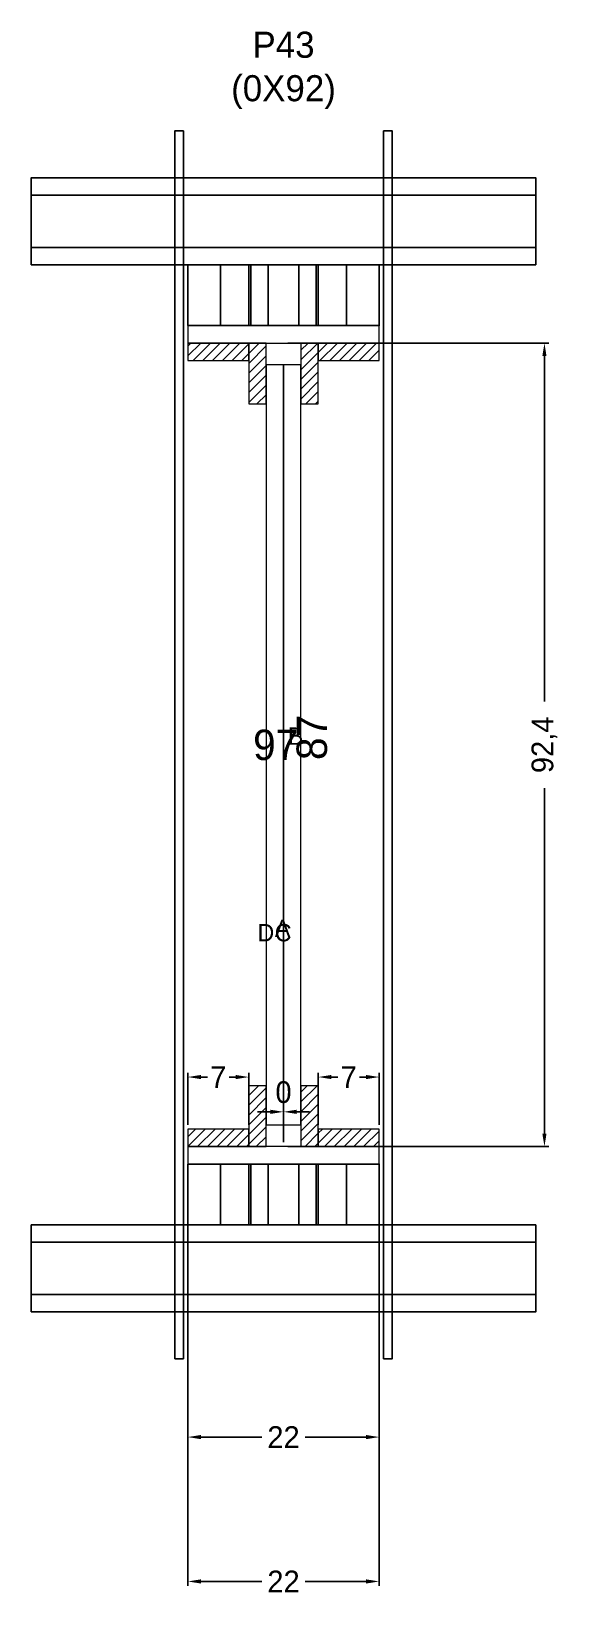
# Model space of a CAD drawing. Header units: centimetres. Extents: x -58 to 63, y -56 to 304.
import ezdxf

# ---------------------------------------------------------------- set-up
doc = ezdxf.new("R2010")
doc.units = ezdxf.units.CM
for name, color, linetype in [('CHAPA', 140, 'Continuous'), ('COTA', 241, 'Continuous'), ('Hachura', 251, 'Continuous'), ('Madeira', 30, 'Continuous'), ('NOMENCLATURA', 7, 'Continuous'), ('Painéis', 200, 'Continuous'), ('Perfil Metálico', 150, 'Continuous'), ('SARRAFO', 251, 'Continuous'), ('TEXTO_GERAL', 7, 'Continuous')]:
    doc.layers.add(name, color=color, linetype=linetype)
doc.dimstyles.new('cotax2', dxfattribs={"dimtxt": 2.5, "dimasz": 1.5, "dimexe": 0.5, "dimexo": 0.5, "dimgap": 0.5, "dimtad": 1, "dimcen": 2.5, "dimazin": 3, "dimtfac": 1, "dimtmove": 0, "dimatfit": 3})
pattern_1 = [(45, (0, 0), (-1.122532, 1.122532), [])]

# ---------------------------------------------------------------- blocks, each defined once
blk = doc.blocks.new('_CLOSEDFILLED')
at = {"color": 0, "linetype": 'BYBLOCK'}
blk.add_solid([(-1, 0.16), (0, 0), (-1, -0.16)], dxfattribs=at)
blk = doc.blocks.new('*D1')
for p, q in [((-22, 42.6), (-22, -53.4)), ((22, 42.6), (22, -53.4)), ((-19, -52.4), (-5, -52.4)), ((5, -52.4), (19, -52.4))]:
    blk.add_line(p, q)
at = {"layer": 'Defpoints'}
for p in [(-22, 43.6), (22, 43.6), (-22, -52.4)]:
    blk.add_point(p, dxfattribs=at)
at = {"layer": 'COTA', "xscale": 3, "yscale": 3, "rotation": 180}
blk.add_blockref('_CLOSEDFILLED', (-22, -52.4), dxfattribs=at)
at = {"layer": 'COTA', "xscale": 3, "yscale": 3}
blk.add_blockref('_CLOSEDFILLED', (22, -52.4), dxfattribs=at)
at = {"layer": 'COTA', "insert": (0, -52.4), "char_height": 5, "attachment_point": 5}
blk.add_mtext('22', dxfattribs=at)
blk = doc.blocks.new('*D2')
for p, q in [((-3, 55.6), (-6, 55.6)), ((0, 48.6), (0, 56.6)), ((0, 48.6), (0, 56.6)), ((0, 55.6), (0, 55.6)), ((3, 55.6), (6, 55.6))]:
    blk.add_line(p, q)
at = {"layer": 'Defpoints'}
for p in [(0, 55.6), (0, 47.6), (0, 47.6)]:
    blk.add_point(p, dxfattribs=at)
at = {"layer": 'COTA', "xscale": 3, "yscale": 3}
blk.add_blockref('_CLOSEDFILLED', (0, 55.6), dxfattribs=at)
at = {"layer": 'COTA', "xscale": 3, "yscale": 3, "rotation": 180}
blk.add_blockref('_CLOSEDFILLED', (0, 55.6), dxfattribs=at)
at = {"layer": 'COTA', "insert": (0, 60.1), "char_height": 5, "attachment_point": 5}
blk.add_mtext('0', dxfattribs=at)
blk = doc.blocks.new('*D3')
for p, q in [((1, 232.4), (61, 232.4)), ((60, 150), (60, 229.4)), ((60, 50.6), (60, 130)), ((1, 47.6), (61, 47.6))]:
    blk.add_line(p, q)
at = {"layer": 'Defpoints'}
for p in [(0, 232.4), (0, 47.6), (60, 47.6)]:
    blk.add_point(p, dxfattribs=at)
at = {"layer": 'COTA', "xscale": 3, "yscale": 3}
for p, rotation in [((60, 232.4), 90), ((60, 47.6), -90.00000000000001)]:
    blk.add_blockref('_CLOSEDFILLED', p, dxfattribs=dict(at, rotation=rotation))
at = {"layer": 'COTA', "insert": (60, 140), "char_height": 5, "attachment_point": 5, "rotation": 90}
blk.add_mtext('92,4', dxfattribs=at)
blk = doc.blocks.new('*D4')
for p, q in [((-22, 52.6), (-22, 64.6)), ((-19, 63.6), (-17.5, 63.6)), ((-12.5, 63.6), (-11, 63.6)), ((-8, 52.6), (-8, 64.6))]:
    blk.add_line(p, q)
at = {"layer": 'Defpoints'}
for p in [(-22, 63.6), (-22, 51.6), (-8, 51.6)]:
    blk.add_point(p, dxfattribs=at)
at = {"layer": 'COTA', "xscale": 3, "yscale": 3, "rotation": 180}
blk.add_blockref('_CLOSEDFILLED', (-22, 63.6), dxfattribs=at)
at = {"layer": 'COTA', "xscale": 3, "yscale": 3}
blk.add_blockref('_CLOSEDFILLED', (-8, 63.6), dxfattribs=at)
at = {"layer": 'COTA', "insert": (-15, 63.6), "char_height": 5, "attachment_point": 5}
blk.add_mtext('7', dxfattribs=at)
blk = doc.blocks.new('*D5')
for p, q in [((8, 52.6), (8, 64.6)), ((11, 63.6), (12.5, 63.6)), ((17.5, 63.6), (19, 63.6)), ((22, 52.6), (22, 64.6))]:
    blk.add_line(p, q)
at = {"layer": 'Defpoints'}
for p in [(8, 63.6), (8, 51.6), (22, 51.6)]:
    blk.add_point(p, dxfattribs=at)
at = {"layer": 'COTA', "xscale": 3, "yscale": 3, "rotation": 180}
blk.add_blockref('_CLOSEDFILLED', (8, 63.6), dxfattribs=at)
at = {"layer": 'COTA', "xscale": 3, "yscale": 3}
blk.add_blockref('_CLOSEDFILLED', (22, 63.6), dxfattribs=at)
at = {"layer": 'COTA', "insert": (15, 63.6), "char_height": 5, "attachment_point": 5}
blk.add_mtext('7', dxfattribs=at)
blk = doc.blocks.new('*D6')
for p, q in [((-22, 9.8), (-22, -20.2)), ((22, 9.8), (22, -20.2)), ((-19, -19.2), (-5, -19.2)), ((5, -19.2), (19, -19.2))]:
    blk.add_line(p, q)
at = {"layer": 'Defpoints'}
for p in [(-22, 10.8), (22, 10.8), (-22, -19.2)]:
    blk.add_point(p, dxfattribs=at)
at = {"layer": 'COTA', "xscale": 3, "yscale": 3, "rotation": 180}
blk.add_blockref('_CLOSEDFILLED', (-22, -19.2), dxfattribs=at)
at = {"layer": 'COTA', "xscale": 3, "yscale": 3}
blk.add_blockref('_CLOSEDFILLED', (22, -19.2), dxfattribs=at)
at = {"layer": 'COTA', "insert": (0, -19.2), "char_height": 5, "attachment_point": 5}
blk.add_mtext('22', dxfattribs=at)

msp = doc.modelspace()

# ---------------------------------------------------------------- hatches: boundary and pattern name
at = {"layer": 'Hachura'}
h = msp.add_hatch(dxfattribs=at)
h.set_pattern_fill('ANSI31')
h.set_pattern_definition(pattern_1)
h.paths.add_polyline_path([(-22, 228.4), (-8, 228.4), (-8, 232.4), (-22, 232.4)])
h = msp.add_hatch(dxfattribs=at)
h.set_pattern_fill('ANSI31')
h.set_pattern_definition(pattern_1)
h.paths.add_polyline_path([(-8, 218.4), (-4, 218.4), (-4, 232.4), (-8, 232.4)])
h = msp.add_hatch(dxfattribs=at)
h.set_pattern_fill('ANSI31')
h.set_pattern_definition(pattern_1)
h.paths.add_polyline_path([(4, 218.4), (8, 218.4), (8, 232.4), (4, 232.4)])
h = msp.add_hatch(dxfattribs=at)
h.set_pattern_fill('ANSI31')
h.set_pattern_definition(pattern_1)
h.paths.add_polyline_path([(8, 228.4), (22, 228.4), (22, 232.4), (8, 232.4)])
h = msp.add_hatch(dxfattribs=at)
h.set_pattern_fill('ANSI31')
h.set_pattern_definition(pattern_1)
h.paths.add_polyline_path([(-8, 47.6), (-4, 47.6), (-4, 61.6), (-8, 61.6)])
h = msp.add_hatch(dxfattribs=at)
h.set_pattern_fill('ANSI31')
h.set_pattern_definition(pattern_1)
h.paths.add_polyline_path([(4, 47.6), (8, 47.6), (8, 61.6), (4, 61.6)])
h = msp.add_hatch(dxfattribs=at)
h.set_pattern_fill('ANSI31')
h.set_pattern_definition(pattern_1)
h.paths.add_polyline_path([(-22, 47.6), (-8, 47.6), (-8, 51.6), (-22, 51.6)])
h = msp.add_hatch(dxfattribs=at)
h.set_pattern_fill('ANSI31')
h.set_pattern_definition(pattern_1)
h.paths.add_polyline_path([(8, 47.6), (22, 47.6), (22, 51.6), (8, 51.6)])

# ---------------------------------------------------------------- linework, layer by layer
at = {"layer": 'CHAPA', "lineweight": 18}
for points in [[(-22, 232.4), (22, 232.4), (22, 236.4), (-22, 236.4)], [(-22, 232.4), (22, 232.4), (22, 236.4), (-22, 236.4)], [(-4, 52.6), (0, 52.6), (0, 227.4), (-4, 227.4)], [(-4, 52.6), (0, 52.6), (0, 227.4), (-4, 227.4)], [(0, 52.6), (4, 52.6), (4, 227.4), (0, 227.4)], [(0, 52.6), (4, 52.6), (4, 227.4), (0, 227.4)], [(-22, 43.6), (22, 43.6), (22, 47.6), (-22, 47.6)], [(-22, 43.6), (22, 43.6), (22, 47.6), (-22, 47.6)]]:
    msp.add_lwpolyline(points, close=True, dxfattribs=at)
at = {"layer": 'Hachura'}
for points in [[(-25, -1.2), (-23, -1.2), (-23, 281.2), (-25, 281.2)], [(23, -1.2), (25, -1.2), (25, 281.2), (23, 281.2)]]:
    msp.add_lwpolyline(points, close=True, dxfattribs=at)
at = {"layer": 'Madeira', "color": 126}
for points in [[(-22, 236.4), (22, 236.4), (22, 250.4), (-22, 250.4)], [(-22, 236.4), (-8, 236.4), (-8, 250.4), (-22, 250.4)], [(-14.5, 236.4), (-7.5, 236.4), (-7.5, 250.4), (-14.5, 250.4)], [(-3.5, 236.4), (3.5, 236.4), (3.5, 250.4), (-3.5, 250.4)], [(7.5, 236.4), (14.5, 236.4), (14.5, 250.4), (7.5, 250.4)], [(8, 236.4), (22, 236.4), (22, 250.4), (8, 250.4)], [(-22, 29.6), (22, 29.6), (22, 43.6), (-22, 43.6)], [(-22, 29.6), (-8, 29.6), (-8, 43.6), (-22, 43.6)], [(-14.5, 29.6), (-7.5, 29.6), (-7.5, 43.6), (-14.5, 43.6)], [(-3.5, 29.6), (3.5, 29.6), (3.5, 43.6), (-3.5, 43.6)], [(7.5, 29.6), (14.5, 29.6), (14.5, 43.6), (7.5, 43.6)], [(8, 29.6), (22, 29.6), (22, 43.6), (8, 43.6)]]:
    msp.add_lwpolyline(points, close=True, dxfattribs=at)
at = {"layer": 'Painéis'}
msp.add_lwpolyline([(0, 52.6), (0, 52.6), (0, 227.4), (0, 227.4)], close=True, dxfattribs=at)
at = {"layer": 'Perfil Metálico', "color": 224}
for points in [[(-58, 250.4), (58, 250.4), (58, 270.4), (-58, 270.4)], [(-58, 254.4), (58, 254.4), (58, 266.4), (-58, 266.4)], [(-58, 9.6), (58, 9.6), (58, 29.6), (-58, 29.6)], [(-58, 13.6), (58, 13.6), (58, 25.6), (-58, 25.6)]]:
    msp.add_lwpolyline(points, close=True, dxfattribs=at)
at = {"layer": 'SARRAFO', "color": 251, "lineweight": 13}
for points in [[(-22, 228.4), (-8, 228.4), (-8, 232.4), (-22, 232.4)], [(-8, 218.4), (-4, 218.4), (-4, 232.4), (-8, 232.4)], [(4, 218.4), (8, 218.4), (8, 232.4), (4, 232.4)], [(8, 228.4), (22, 228.4), (22, 232.4), (8, 232.4)], [(-8, 47.6), (-4, 47.6), (-4, 61.6), (-8, 61.6)], [(4, 47.6), (8, 47.6), (8, 61.6), (4, 61.6)], [(-22, 47.6), (-8, 47.6), (-8, 51.6), (-22, 51.6)], [(8, 47.6), (22, 47.6), (22, 51.6), (8, 51.6)]]:
    msp.add_lwpolyline(points, close=True, dxfattribs=at)

# ---------------------------------------------------------------- texts
at = {"layer": 'COTA'}
msp.add_text('87', height=7, rotation=90, dxfattribs=at).set_placement((10, 136.5))
msp.add_text('97', height=7, dxfattribs=at).set_placement((-7, 136.5))
at = {"layer": 'NOMENCLATURA', "insert": (0, 286.2), "char_height": 6, "attachment_point": 8}
msp.add_mtext('P43\\P(0X92)', dxfattribs=at)
at = {"layer": 'TEXTO_GERAL'}
for s, p in [('B', (1, 140)), ('D', (-6, 94.8)), ('A', (-2, 95.8)), ('C', (-2, 94.8))]:
    msp.add_text(s, height=4, dxfattribs=at).set_placement(p)

# ---------------------------------------------------------------- dimensions: what is measured, and where the dimension line sits
at = {"layer": 'COTA'}
dim = msp.add_linear_dim(base=(60, 47.6), p1=(0, 47.6), p2=(0, 232.4), angle=90, dimstyle='cotax2', dxfattribs=at)
dim.commit()
dim.dimension.update_dxf_attribs({"geometry": '*D3', "text_midpoint": (60, 140)})
for base, p1, p2, picture, middle in [((-22, 63.6), (-22, 51.6), (-8, 51.6), '*D4', (-15, 63.6)), ((8, 63.6), (8, 51.6), (22, 51.6), '*D5', (15, 63.6)), ((0, 55.6), (0, 47.6), (0, 47.6), '*D2', (0, 60.1)), ((-22, -52.4), (-22, 43.6), (22, 43.6), '*D1', (0, -52.4)), ((-22, -19.2), (-22, 10.8), (22, 10.8), '*D6', (0, -19.2))]:
    dim = msp.add_linear_dim(base=base, p1=p1, p2=p2, dimstyle='cotax2', dxfattribs=at)
    dim.commit()
    dim.dimension.update_dxf_attribs({"geometry": picture, "text_midpoint": middle})

doc.saveas('drawing.dxf')
